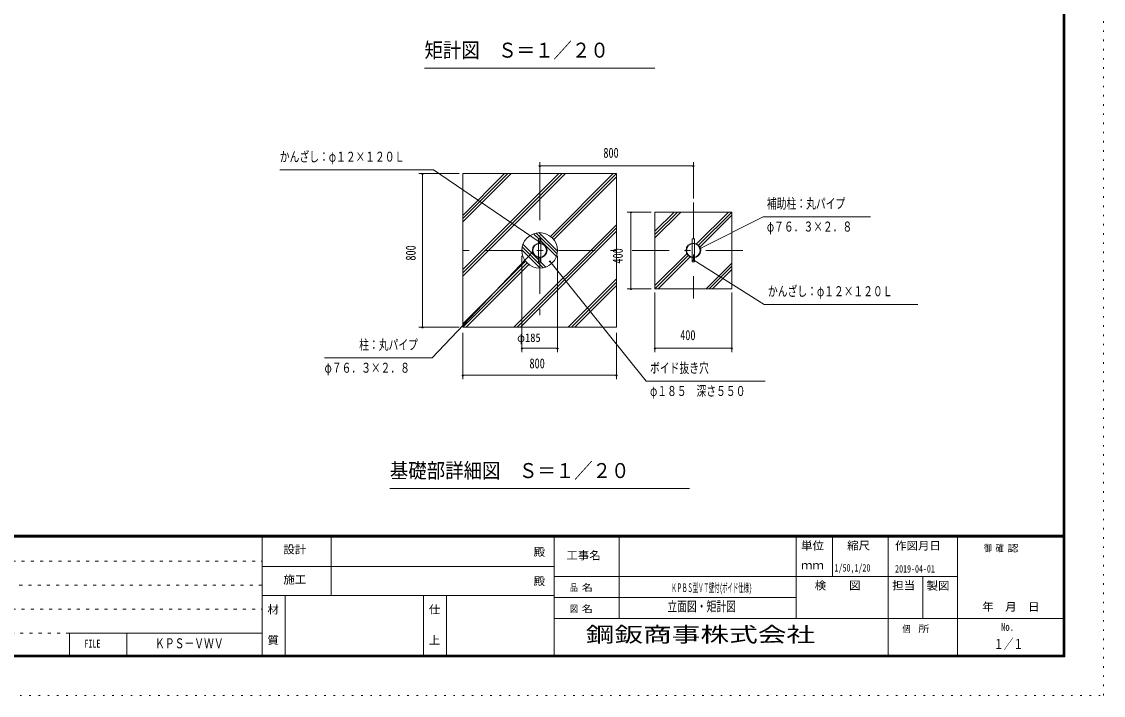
# Model space of a CAD drawing. Units: millimetres, scale not verified, with parts at other scales. Extents: x -23352 to 23352, y -10500 to 10500.
# Drawn here: x 9273 to 23352, y -10500 to -1725 of the extents above; entities that cross this region are included whole.
import ezdxf
from ezdxf.enums import TextEntityAlignment as Align

# ---------------------------------------------------------------- set-up
doc = ezdxf.new("R2010")
doc.units = ezdxf.units.MM
doc.header["$LTSCALE"] = 40
for name, pattern in [('USER1', [3, 1, -2]), ('USER3', [24, 12, -5, 2, -5]), ('USER4', [3, 0.5, -2.5])]:
    doc.linetypes.add(name, pattern=pattern)
doc.layers.add('0-1_0-F', color=7, linetype='Continuous')
for name, color, linetype, lineweight in [('0-6_2-0BOLD', 7, 'Continuous', 18), ('0-8_2-2CENTER', 3, 'USER3', 18), ('0-A_2-5DIM', 3, 'Continuous', 18), ('0-B_2-6HATCH', 2, 'Continuous', 18), ('0-C_F-F', 5, 'Continuous', 18), ('0-D_F-E_J_ADD', 5, 'USER4', 18)]:
    doc.layers.add(name, color=color, linetype=linetype, lineweight=lineweight)
doc.styles.add('ＭＳ ゴシック', font='')
doc.styles.get('ＭＳ ゴシック').set_extended_font_data('MS Gothic')

msp = doc.modelspace()

# ---------------------------------------------------------------- linework, layer by layer
at = {"layer": '0-6_2-0BOLD'}
for p, q in [((18515.46, -4205.07), (17515.46, -4205.07)), ((17515.46, -4205.07), (17515.46, -5205.07)), ((18515.46, -5205.07), (18515.46, -4205.07)), ((16000.46, -4555.07), (16030.46, -4555.07)), ((16000.46, -4610.88), (16000.46, -4555.07)), ((16000.46, -4792.16), (16000.46, -4617.98)), ((16030.46, -4610.88), (16030.46, -4555.07)), ((16030.46, -4792.16), (16030.46, -4617.98)), ((18000.46, -4555.07), (18030.46, -4555.07)), ((18000.46, -4610.88), (18000.46, -4555.07)), ((18000.46, -4792.16), (18000.46, -4617.98)), ((18030.46, -4610.88), (18030.46, -4555.07)), ((18030.46, -4792.16), (18030.46, -4617.98)), ((16000.46, -4855.07), (16000.46, -4799.26)), ((16000.46, -4855.07), (16030.46, -4855.07)), ((16030.46, -4855.07), (16030.46, -4799.26)), ((18000.46, -4855.07), (18000.46, -4799.26)), ((18000.46, -4855.07), (18030.46, -4855.07)), ((18030.46, -4855.07), (18030.46, -4799.26)), ((17515.46, -5205.07), (18515.46, -5205.07))]:
    msp.add_line(p, q, dxfattribs=at)
msp.add_lwpolyline([(15015.46, -3705.07), (15015.46, -5705.07), (17015.46, -5705.07), (17015.46, -3705.07)], close=True, dxfattribs=at)
for centre, radius in [((16015.46, -4705.07), 231.25), ((16015.46, -4705.07), 95.38), ((16015.46, -4705.07), 88.38), ((18015.46, -4705.07), 95.38), ((18015.46, -4705.07), 88.38)]:
    msp.add_circle(centre, radius, dxfattribs=at)
at = {"layer": '0-8_2-2CENTER'}
for p, q in [((16015.46, -3830.07), (16015.46, -5580.07)), ((18015.46, -4080.07), (18015.46, -5330.07)), ((18659.18, -4705.07), (14862.07, -4705.07))]:
    msp.add_line(p, q, dxfattribs=at)
at = {"layer": '0-A_2-5DIM'}
for p, q in [((14515.46, -2330.07), (17515.46, -2330.07)), ((16025.46, -3605.07), (16005.46, -3605.07)), ((16015.46, -3955.07), (16015.46, -3555.07)), ((16015.46, -3605.07), (18015.46, -3605.07)), ((18025.46, -3605.07), (18005.46, -3605.07)), ((18015.46, -3555.07), (18015.46, -4030.07)), ((14440.46, -3705.07), (14965.46, -3705.07)), ((14500.46, -3705.07), (14480.46, -3705.07)), ((14490.46, -5705.07), (14490.46, -3705.07)), ((17153.61, -4205.07), (17465.46, -4205.07)), ((17213.61, -4205.07), (17193.61, -4205.07)), ((17203.61, -4205.07), (17203.61, -5205.07)), ((18922.32, -4266.6), (18105.11, -4680.09)), ((20322.32, -4266.6), (18922.32, -4266.6)), ((16017.16, -4592.65), (15997.16, -4592.65)), ((14615.46, -6105.07), (15924.13, -4722.74)), ((15784.21, -4776.21), (15784.21, -6030.07)), ((15934.13, -4722.74), (15914.13, -4722.74)), ((16246.71, -6030.07), (16246.71, -4776.21)), ((18115.11, -4680.09), (18095.11, -4680.09)), ((16158.18, -4843.03), (16138.18, -4843.03)), ((16148.18, -4843.03), (17401.42, -6407.65)), ((18030.57, -4830.49), (18010.57, -4830.49)), ((18936.2, -5408.37), (18020.57, -4830.49)), ((17153.61, -5205.07), (17465.46, -5205.07)), ((17213.61, -5205.07), (17193.61, -5205.07)), ((17515.46, -6030.07), (17515.46, -5255.07)), ((18515.46, -5255.07), (18515.46, -6030.07)), ((20936.2, -5408.37), (18936.2, -5408.37)), ((14965.46, -5705.07), (14440.46, -5705.07)), ((14500.46, -5705.07), (14480.46, -5705.07)), ((15015.46, -6380.07), (15015.46, -5780.07)), ((17015.46, -5780.07), (17015.46, -6380.07)), ((15794.21, -5980.07), (15774.21, -5980.07)), ((15784.21, -5980.07), (16246.71, -5980.07)), ((16256.71, -5980.07), (16236.71, -5980.07)), ((17525.46, -5980.07), (17505.46, -5980.07)), ((18525.46, -5980.07), (18505.46, -5980.07)), ((14615.46, -6105.07), (13215.47, -6105.07)), ((15025.46, -6330.07), (15005.46, -6330.07)), ((17015.46, -6330.07), (15015.46, -6330.07)), ((17025.46, -6330.07), (17005.46, -6330.07)), ((17401.42, -6407.65), (18951.43, -6407.65)), ((17965.46, -7805.07), (14065.47, -7805.07))]:
    msp.add_line(p, q, dxfattribs=at)
for points in [[(16007.16, -4592.65), (14632.72, -3656.62), (12632.72, -3656.62)], [(18515.46, -5980.07), (17515.46, -5980.07), (18515.46, -5980.07)]]:
    msp.add_lwpolyline(points, dxfattribs=at)
for centre in [(16015.46, -3605.07), (18015.46, -3605.07), (14490.46, -3705.07), (17203.61, -4205.07), (16007.16, -4592.65), (15924.13, -4722.74), (18105.11, -4680.09), (16148.18, -4843.03), (18020.57, -4830.49), (17203.61, -5205.07), (14490.46, -5705.07), (15784.21, -5980.07), (16246.71, -5980.07), (17515.46, -5980.07), (18515.46, -5980.07), (15015.46, -6330.07), (17015.46, -6330.07)]:
    msp.add_arc(centre, 10, 180, 0, dxfattribs=at)
at = {"layer": '0-B_2-6HATCH'}
for p, q in [((16350.79, -3705.07), (15015.46, -5040.38)), ((15015.46, -4997.96), (16308.36, -3705.07)), ((16265.93, -3705.07), (15015.46, -4955.53)), ((15015.46, -4333.28), (15643.68, -3705.07)), ((15601.24, -3705.07), (15015.46, -4290.86)), ((15015.46, -4248.4), (15558.86, -3705.07)), ((16156.39, -4521.72), (16973.04, -3705.07)), ((17015.46, -3705.07), (16178.98, -4541.55)), ((16198.81, -4564.14), (17015.46, -3747.49)), ((17765.93, -4205.07), (17515.46, -4455.53)), ((17515.46, -4497.96), (17808.36, -4205.07)), ((17850.79, -4205.07), (17515.46, -4540.39)), ((18058.27, -4619.84), (18473.04, -4205.07)), ((18515.46, -4205.07), (18082.9, -4637.63)), ((18100.69, -4662.26), (18515.46, -4247.49)), ((17015.46, -4369.75), (15680.14, -5705.07)), ((15722.57, -5705.07), (17015.46, -4412.18)), ((17015.46, -4454.6), (15765, -5705.07)), ((16003.53, -4555.07), (15936.26, -4487.8)), ((15969.35, -4478.46), (16242.07, -4751.18)), ((16246.57, -4713.26), (16007.27, -4473.96)), ((16000.46, -4828.13), (15798.2, -4625.87)), ((16030.47, -4582.01), (16232.73, -4784.27)), ((16023.65, -4936.17), (15784.36, -4696.88)), ((15788.86, -4658.95), (16061.58, -4931.67)), ((17930.23, -4747.88), (17515.46, -5162.64)), ((17515.47, -5205.07), (17948.02, -4772.51)), ((15832.11, -4845.99), (15015.46, -5662.64)), ((15015.47, -5705.07), (15851.95, -4868.59)), ((15057.89, -5705.07), (15874.54, -4888.42)), ((16094.66, -4922.33), (16027.4, -4855.07)), ((17557.89, -5205.07), (17972.66, -4790.3)), ((18515.46, -4869.75), (18180.14, -5205.07)), ((18222.57, -5205.07), (18515.46, -4912.18)), ((18515.46, -4954.6), (18265, -5205.07)), ((16387.26, -5705.07), (17015.46, -5076.85)), ((17015.46, -5119.26), (16429.7, -5705.07)), ((16472.11, -5705.07), (17015.46, -5161.7))]:
    msp.add_line(p, q, dxfattribs=at)
at = {"layer": '0-C_F-F'}
for p, q in [((-5823.13, -8415), (22826.87, -8415)), ((22826.87, -8417.5), (-5823.13, -8417.5)), ((-5823.13, -8420), (22826.87, -8420)), ((22826.87, -8422.5), (-5823.13, -8422.5)), ((-5823.13, -8425), (22826.87, -8425)), ((22826.87, -8427.5), (-5823.13, -8427.5)), ((-5823.13, -8430), (22826.87, -8430)), ((22826.87, -8432.5), (-5823.13, -8432.5)), ((-5823.13, -8435), (22826.87, -8435)), ((22826.87, -8437.5), (-5823.13, -8437.5)), ((-5823.13, -8440), (22826.87, -8440)), ((12401.88, -8440), (12401.88, -10000)), ((13301.88, -9200), (13301.88, -8440)), ((16201.88, -8440), (16201.88, -10000)), ((17051.88, -9500), (17051.88, -8440)), ((19351.88, -9500), (19351.88, -8440)), ((19826.88, -8440), (19826.88, -8950)), ((20551.88, -10000), (20551.88, -8440)), ((21451.88, -8440), (21451.88, -10000)), ((16201.88, -8820), (12401.88, -8820)), ((21451.88, -8950), (16201.88, -8950)), ((21001.87, -8950), (21001.87, -9500)), ((12401.88, -9200), (16201.88, -9200)), ((12701.87, -10000), (12701.87, -9200)), ((14501.88, -10000), (14501.88, -9200)), ((14801.87, -9200), (14801.87, -10000)), ((16201.88, -9225), (19351.88, -9225)), ((22851.87, -9500), (16201.88, -9500)), ((10643.88, -10000), (10643.88, -9688))]:
    msp.add_line(p, q, dxfattribs=at)
at = {"layer": '0-C_F-F', "color": 6, "linetype": 'USER1'}
for p, q in [((-5848.13, -8752), (12401.88, -8752)), ((12401.88, -9064), (-5848.13, -9064)), ((-5848.13, -9376), (12401.88, -9376)), ((9893.88, -9688), (-5848.13, -9688))]:
    msp.add_line(p, q, dxfattribs=at)
at = {"layer": '0-C_F-F'}
for points in [[(-5848.13, 10100), (-5848.13, -10000), (22851.87, -10000), (22851.87, 10100)], [(-5845.63, 10097.5), (22849.37, 10097.5), (22849.37, -9997.5), (-5845.63, -9997.5)], [(-5843.13, 10095), (-5843.13, -9995), (22846.87, -9995), (22846.87, 10095)], [(-5840.63, 10092.5), (22844.37, 10092.5), (22844.37, -9992.5), (-5840.63, -9992.5)], [(-5838.13, 10090), (22841.87, 10090), (22841.87, -9990), (-5838.13, -9990)], [(-5835.63, 10087.5), (22839.37, 10087.5), (22839.37, -9987.5), (-5835.63, -9987.5)], [(-5833.13, 10085), (22836.87, 10085), (22836.87, -9985), (-5833.13, -9985)], [(-5830.63, 10082.5), (-5830.63, -9982.5), (22834.37, -9982.5), (22834.37, 10082.5)], [(-5828.13, 10080), (-5828.13, -9980), (22831.87, -9980), (22831.87, 10080)], [(-5825.63, 10077.5), (-5825.63, -9977.5), (22829.37, -9977.5), (22829.37, 10077.5)], [(-5823.13, 10075), (22826.87, 10075), (22826.87, -9975), (-5823.13, -9975)]]:
    msp.add_lwpolyline(points, close=True, dxfattribs=at)
msp.add_lwpolyline([(12401.88, -9688), (9893.88, -9688), (9893.88, -10000)], dxfattribs=at)
at = {"layer": '0-D_F-E_J_ADD'}
msp.add_lwpolyline([(-6348.13, 10500), (-6348.13, -10500), (23351.87, -10500), (23351.87, 10500)], close=True, dxfattribs=at)

# ---------------------------------------------------------------- texts
at = {"layer": '0-1_0-F', "style": 'ＭＳ ゴシック'}
for s, height, width, p in [('1/50,1/20', 97.68, 0.65, (19853.06, -8916.7)), ('2019-04-01', 97.68, 0.65, (20641.16, -8930.02)), ('ＫＰＢＳ型ＶＴ壁付(', 110.7, 0.45, (17729.12, -9187.5)), ('ボイド仕様)', 110.7, 0.45, (18390.44, -9187.5)), ('立面図・矩計図', 130.2, 0.7, (17676.88, -9444.74)), ('ＫＰＳ－ＶＷＶ', 130.2, 0.7, (11008.47, -9926.24)), ('１／１', 130.2, 0.7, (21926.87, -9934.49))]:
    msp.add_text(s, height=height, dxfattribs=dict(at, width=width)).set_placement(p, align=Align.BOTTOM_LEFT)
at = {"layer": '0-A_2-5DIM', "color": 7, "style": 'ＭＳ ゴシック'}
for s, height, width, p in [('矩計図\u3000Ｓ＝１／２０', 195.4, 0.9, (14515.46, -2253.42)), ('800', 130.2, 0.75, (16844.21, -3537.3)), ('かんざし：φ１２×１２０Ｌ', 130.2, 0.7, (12632.72, -3588.86)), ('補助柱：丸パイプ', 130.2, 0.7, (18972.32, -4198.83)), ('φ７６．３×２．８', 130.2, 0.7, (18972.32, -4498.83)), ('かんざし：φ１２×１２０Ｌ', 130.2, 0.7, (18986.2, -5340.6)), ('400', 130.2, 0.75, (17844.21, -5912.3)), ('柱：丸パイプ', 130.2, 0.7, (13665.47, -6037.3)), ('φ185', 110.7, 0.9, (15721.71, -5930.07)), ('φ７６．３×２．８', 130.2, 0.7, (13215.47, -6337.3)), ('800', 130.2, 0.75, (15882.61, -6280.07)), ('ボイド抜き穴', 130.2, 0.7, (17451.42, -6339.89)), ('φ１８５\u3000深さ５５０', 130.2, 0.7, (17451.42, -6639.89)), ('基礎部詳細図\u3000Ｓ＝１／２０', 195.4, 0.9, (14065.47, -7728.42)), ('鋼鈑商事株式会社', 195.4, 1.4, (16615.09, -9863.48))]:
    msp.add_text(s, height=height, dxfattribs=dict(at, width=width)).set_placement(p, align=Align.BOTTOM_LEFT)
at = {"layer": '0-A_2-5DIM', "color": 7, "style": 'ＭＳ ゴシック', "width": 0.75}
for s, p in [('800', (14440.46, -4837.93)), ('400', (17135.84, -4876.32))]:
    msp.add_text(s, height=130.2, rotation=90, dxfattribs=at).set_placement(p, align=Align.BOTTOM_LEFT)
at = {"layer": '0-C_F-F', "color": 7, "style": 'ＭＳ ゴシック'}
for s, height, width, p in [('設計', 104.2, 1.05, (12679.38, -8683.83)), ('殿', 104.2, 1.05, (15936.88, -8715.79)), ('単位', 104.2, 1.05, (19416.88, -8633.29)), ('縮尺', 104.2, 1.05, (20016.88, -8633.29)), ('作図月日', 104.2, 1.05, (20640.77, -8634.31)), ('御 ', 88.56, 0.85, (21794.63, -8654.43)), ('確 ', 88.56, 0.85, (21949.01, -8654.43)), ('認', 88.56, 1.2, (22103.4, -8654.43)), ('工事名', 104.2, 1.05, (16361.88, -8760.79)), ('ｍｍ', 104.2, 1.05, (19416.88, -8888.29)), ('施工', 104.2, 1.05, (12679.38, -9075.79)), ('殿', 104.2, 1.05, (15936.88, -9095.79)), ('検\u3000\u3000図', 104.2, 1.05, (19594.38, -9153.29)), ('担当', 104.2, 1.05, (20604.38, -9153.29)), ('製図', 104.2, 1.05, (21050.36, -9155.74)), ('品 ', 88.56, 0.85, (16408.13, -9167.5)), ('名', 88.56, 1.2, (16562.51, -9167.5)), ('\u3000年\u3000月\u3000日', 104.2, 1.05, (21625.61, -9430.22)), ('材', 104.2, 1.05, (12471.88, -9465.79)), ('仕', 104.2, 1.05, (14571.88, -9465.79)), ('図 ', 88.56, 0.85, (16408.13, -9442.5)), ('名', 88.56, 1.2, (16562.51, -9442.5)), ('No.', 104.2, 0.8, (22019.38, -9690.79)), ('個  ', 88.56, 0.85, (20736.88, -9705)), ('所', 88.56, 1.2, (20942.72, -9705)), ('FILE', 104.2, 0.7, (10090.13, -9909.79)), ('質', 104.2, 1.05, (12471.88, -9865.79)), ('上', 104.2, 1.05, (14571.88, -9865.79))]:
    msp.add_text(s, height=height, dxfattribs=dict(at, width=width)).set_placement(p, align=Align.BOTTOM_LEFT)

doc.saveas('drawing.dxf')
